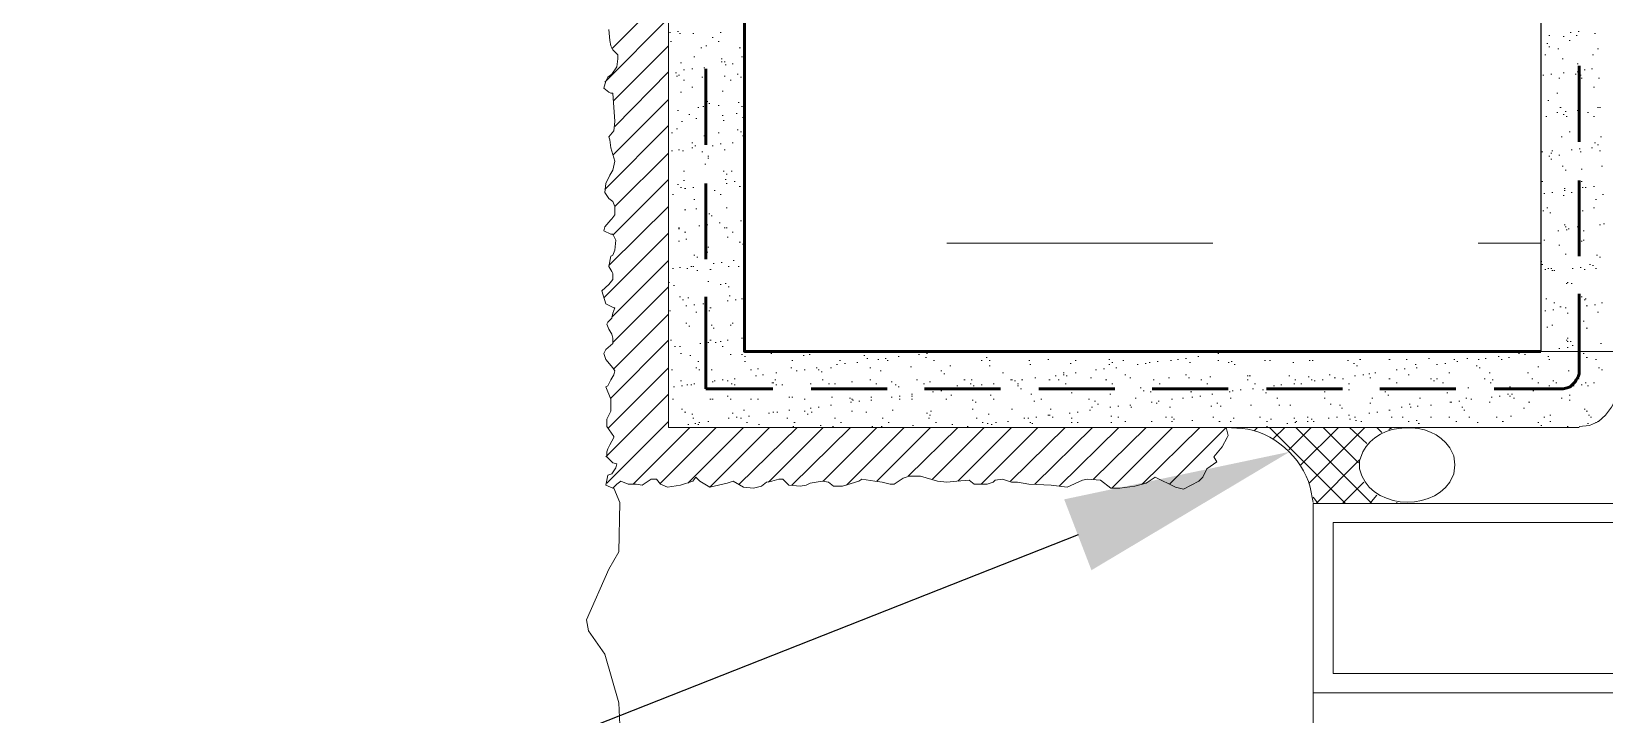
# Model space of a CAD drawing. Header units: millimetres. Extents: x 14 to 201, y 16 to 268.
# Drawn here: x 56.1 to 89.01, y 114.56 to 128.84 of the extents above; entities that cross this region are included whole.
import ezdxf

# ---------------------------------------------------------------- set-up
doc = ezdxf.new("R2010")
doc.units = ezdxf.units.MM
doc.header["$MEASUREMENT"] = 0
doc.layers.get('0').update_dxf_attribs({"linetype": 'CONTINUOUS'})

msp = doc.modelspace()

# ---------------------------------------------------------------- hatches: boundary and pattern name
at = {"true_color": 0x000007}
msp.add_hatch(color=0, dxfattribs=at).paths.add_polyline_path([(77.703, 119.062), (82.423, 120.057), (78.274, 117.581)])

# ---------------------------------------------------------------- linework, layer by layer
at = {"color": 0, "linetype": 'Continuous', "lineweight": 15, "true_color": 0x000007}
for p, q in [((69.427, 247.46), (69.427, 120.565)), ((88.477, 120.565), (69.427, 120.565)), ((89.09, 115.02), (83.016, 115.02))]:
    msp.add_line(p, q, dxfattribs=at)
at = {"color": 0, "linetype": 'Continuous', "lineweight": 25, "true_color": 0x000007}
msp.add_line((87.672, 190.288), (87.672, 122.153), dxfattribs=at)
at = {"color": 0, "linetype": 'Continuous', "lineweight": 15, "true_color": 0x656565}
for p, q in [((68.241, 128.482), (69.427, 129.667)), ((68.093, 127.783), (69.427, 129.117)), ((69.448, 128.82), (69.469, 128.82)), ((69.617, 128.841), (69.638, 128.841)), ((69.66, 128.799), (69.681, 128.799)), ((69.935, 128.799), (69.956, 128.799)), ((70.337, 128.714), (70.358, 128.714)), ((70.506, 128.82), (70.527, 128.82)), ((87.842, 128.757), (87.863, 128.757)), ((88.138, 128.736), (88.159, 128.736)), ((88.286, 128.82), (88.307, 128.82)), ((88.413, 128.757), (88.434, 128.757)), ((88.455, 128.841), (88.477, 128.841)), ((88.794, 128.799), (88.815, 128.799)), ((68.284, 127.402), (69.427, 128.545)), ((69.469, 128.63), (69.49, 128.63)), ((70.104, 128.503), (70.125, 128.503)), ((70.21, 128.545), (70.231, 128.545)), ((70.464, 128.63), (70.485, 128.63)), ((70.908, 128.503), (70.93, 128.503)), ((87.757, 128.355), (87.778, 128.355)), ((87.799, 128.587), (87.821, 128.587)), ((87.842, 128.524), (87.863, 128.524)), ((88.032, 128.482), (88.053, 128.482)), ((88.265, 128.651), (88.286, 128.651)), ((88.752, 128.355), (88.773, 128.355)), ((88.858, 128.482), (88.879, 128.482)), ((69.681, 128.185), (69.702, 128.185)), ((69.744, 128.037), (69.765, 128.037)), ((69.914, 128.058), (69.935, 128.058)), ((69.956, 128.312), (69.977, 128.312)), ((70.168, 128.079), (70.189, 128.079)), ((70.527, 128.27), (70.549, 128.27)), ((70.527, 128.206), (70.549, 128.206)), ((70.591, 128.206), (70.612, 128.206)), ((70.612, 128.143), (70.633, 128.143)), ((70.76, 128.164), (70.781, 128.164)), ((70.951, 128.312), (70.972, 128.312)), ((88.117, 128.27), (88.138, 128.27)), ((88.434, 128.164), (88.455, 128.164)), ((88.583, 128.037), (88.604, 128.037)), ((88.731, 128.058), (88.752, 128.058)), ((68.305, 126.852), (69.427, 127.995)), ((69.575, 127.974), (69.596, 127.974)), ((69.596, 127.91), (69.617, 127.91)), ((69.638, 127.931), (69.66, 127.931)), ((69.744, 127.825), (69.765, 127.825)), ((69.914, 127.677), (69.935, 127.677)), ((70.125, 127.889), (70.146, 127.889)), ((70.591, 127.91), (70.612, 127.91)), ((70.718, 127.825), (70.739, 127.825)), ((70.866, 127.952), (70.887, 127.952)), ((70.93, 127.889), (70.951, 127.889)), ((87.715, 127.931), (87.736, 127.931)), ((87.884, 127.952), (87.905, 127.952)), ((88.053, 127.868), (88.074, 127.868)), ((88.138, 127.974), (88.159, 127.974)), ((88.392, 127.952), (88.413, 127.952)), ((88.434, 127.995), (88.455, 127.995)), ((88.498, 127.931), (88.519, 127.931)), ((88.519, 127.868), (88.54, 127.868)), ((88.773, 127.677), (88.794, 127.677)), ((88.879, 127.868), (88.9, 127.868)), ((68.262, 126.259), (69.427, 127.423)), ((69.681, 127.571), (69.702, 127.571)), ((70.21, 127.508), (70.231, 127.508)), ((70.231, 127.381), (70.252, 127.381)), ((70.273, 127.339), (70.294, 127.339)), ((70.549, 127.593), (70.57, 127.593)), ((70.887, 127.36), (70.908, 127.36)), ((87.821, 127.402), (87.842, 127.402)), ((88.011, 127.55), (88.032, 127.55)), ((88.455, 127.55), (88.477, 127.55)), ((69.617, 127.19), (69.638, 127.19)), ((69.85, 127.106), (69.871, 127.106)), ((69.998, 127.021), (70.019, 127.021)), ((70.041, 127.254), (70.062, 127.254)), ((70.146, 127.275), (70.168, 127.275)), ((70.21, 127.275), (70.231, 127.275)), ((70.464, 127.296), (70.485, 127.296)), ((70.549, 127.085), (70.57, 127.085)), ((70.845, 127.127), (70.866, 127.127)), ((70.951, 127.275), (70.972, 127.275)), ((70.972, 127.042), (70.993, 127.042)), ((87.778, 127.063), (87.799, 127.063)), ((88.011, 127.148), (88.032, 127.148)), ((88.074, 127.254), (88.096, 127.254)), ((88.138, 127.106), (88.159, 127.106)), ((88.18, 127.169), (88.202, 127.169)), ((88.202, 127.063), (88.223, 127.063)), ((88.434, 127.19), (88.455, 127.19)), ((88.646, 127.148), (88.667, 127.148)), ((88.773, 127.063), (88.794, 127.063)), ((88.858, 127.254), (88.879, 127.254)), ((88.9, 127.254), (88.921, 127.254)), ((68.093, 125.539), (69.427, 126.873)), ((69.49, 126.725), (69.511, 126.725)), ((69.596, 126.809), (69.617, 126.809)), ((69.702, 126.958), (69.723, 126.958)), ((70.464, 126.725), (70.485, 126.725)), ((70.57, 126.979), (70.591, 126.979)), ((70.866, 126.788), (70.887, 126.788)), ((70.93, 126.746), (70.951, 126.746)), ((88.265, 126.746), (88.286, 126.746)), ((88.477, 126.936), (88.498, 126.936)), ((88.477, 126.809), (88.498, 126.809)), ((69.638, 126.365), (69.66, 126.365)), ((69.914, 126.513), (69.935, 126.513)), ((69.914, 126.407), (69.935, 126.407)), ((69.977, 126.45), (69.998, 126.45)), ((70.168, 126.661), (70.189, 126.661)), ((70.337, 126.45), (70.358, 126.45)), ((70.506, 126.492), (70.527, 126.492)), ((70.591, 126.365), (70.612, 126.365)), ((70.76, 126.513), (70.781, 126.513)), ((70.972, 126.661), (70.993, 126.661)), ((88.096, 126.64), (88.117, 126.64)), ((88.307, 126.365), (88.329, 126.365)), ((88.477, 126.386), (88.498, 126.386)), ((88.731, 126.407), (88.752, 126.407)), ((88.794, 126.513), (88.815, 126.513)), ((88.858, 126.471), (88.879, 126.471)), ((88.921, 126.64), (88.942, 126.64)), ((68.305, 125.18), (69.427, 126.301)), ((69.49, 126.344), (69.511, 126.344)), ((69.723, 126.344), (69.744, 126.344)), ((70.125, 126.323), (70.146, 126.323)), ((70.189, 126.069), (70.21, 126.069)), ((70.252, 126.238), (70.273, 126.238)), ((70.252, 126.196), (70.273, 126.196)), ((70.993, 126.047), (71.014, 126.047)), ((87.694, 126.323), (87.715, 126.323)), ((87.842, 126.238), (87.863, 126.238)), ((87.884, 126.301), (87.905, 126.301)), ((87.884, 126.174), (87.905, 126.174)), ((87.905, 126.344), (87.926, 126.344)), ((88.053, 126.259), (88.074, 126.259)), ((88.117, 126.026), (88.138, 126.026)), ((88.498, 126.323), (88.519, 126.323)), ((88.9, 126.344), (88.921, 126.344)), ((88.942, 126.026), (88.964, 126.026)), ((68.262, 124.587), (69.427, 125.751)), ((69.744, 125.92), (69.765, 125.92)), ((69.744, 125.73), (69.765, 125.73)), ((70.57, 125.92), (70.591, 125.92)), ((70.612, 125.751), (70.633, 125.751)), ((70.633, 125.857), (70.654, 125.857)), ((70.739, 125.92), (70.76, 125.92)), ((70.803, 125.709), (70.824, 125.709)), ((87.694, 125.709), (87.715, 125.709)), ((88.18, 125.942), (88.202, 125.942)), ((88.519, 125.963), (88.54, 125.963)), ((88.519, 125.709), (88.54, 125.709)), ((69.511, 125.434), (69.533, 125.434)), ((69.617, 125.645), (69.638, 125.645)), ((69.681, 125.582), (69.702, 125.582)), ((69.765, 125.561), (69.787, 125.561)), ((69.935, 125.582), (69.956, 125.582)), ((70.189, 125.624), (70.21, 125.624)), ((70.189, 125.455), (70.21, 125.455)), ((70.379, 125.518), (70.4, 125.518)), ((70.506, 125.434), (70.527, 125.434)), ((70.633, 125.666), (70.654, 125.666)), ((70.908, 125.603), (70.93, 125.603)), ((71.014, 125.434), (71.035, 125.434)), ((87.736, 125.455), (87.757, 125.455)), ((87.905, 125.476), (87.926, 125.476)), ((88.138, 125.412), (88.159, 125.412)), ((88.159, 125.561), (88.18, 125.561)), ((88.159, 125.518), (88.18, 125.518)), ((88.307, 125.476), (88.329, 125.476)), ((88.477, 125.645), (88.498, 125.645)), ((88.54, 125.582), (88.561, 125.582)), ((88.604, 125.582), (88.625, 125.582)), ((88.773, 125.603), (88.794, 125.603)), ((88.964, 125.434), (88.985, 125.434)), ((68.178, 123.952), (69.427, 125.18)), ((69.765, 125.116), (69.787, 125.116)), ((69.956, 125.328), (69.977, 125.328)), ((69.998, 125.137), (70.019, 125.137)), ((70.633, 125.158), (70.654, 125.158)), ((70.993, 125.137), (71.014, 125.137)), ((87.715, 125.095), (87.736, 125.095)), ((87.799, 125.158), (87.821, 125.158)), ((87.863, 125.053), (87.884, 125.053)), ((88.54, 125.095), (88.561, 125.095)), ((88.773, 125.158), (88.794, 125.158)), ((88.815, 125.328), (88.837, 125.328)), ((69.638, 124.735), (69.66, 124.735)), ((69.638, 124.714), (69.66, 124.714)), ((70.062, 124.777), (70.083, 124.777)), ((70.21, 124.841), (70.231, 124.841)), ((70.231, 124.799), (70.252, 124.799)), ((70.273, 125.031), (70.294, 125.031)), ((70.316, 124.989), (70.337, 124.989)), ((70.485, 124.841), (70.506, 124.841)), ((70.591, 124.735), (70.612, 124.735)), ((70.633, 124.735), (70.654, 124.735)), ((70.93, 124.883), (70.951, 124.883)), ((88.159, 124.799), (88.18, 124.799)), ((88.18, 124.756), (88.202, 124.756)), ((88.244, 124.714), (88.265, 124.714)), ((88.434, 124.756), (88.455, 124.756)), ((88.455, 124.735), (88.477, 124.735)), ((88.9, 124.799), (88.921, 124.799)), ((88.985, 124.82), (89.006, 124.82)), ((68.072, 123.275), (69.427, 124.629)), ((69.638, 124.46), (69.66, 124.46)), ((69.765, 124.65), (69.787, 124.65)), ((69.787, 124.502), (69.808, 124.502)), ((70.654, 124.545), (70.676, 124.545)), ((70.76, 124.65), (70.781, 124.65)), ((70.908, 124.439), (70.93, 124.439)), ((70.972, 124.396), (70.993, 124.396)), ((75.247, 124.418), (80.814, 124.418)), ((86.36, 124.418), (87.672, 124.418)), ((87.736, 124.481), (87.757, 124.481)), ((88.032, 124.672), (88.053, 124.672)), ((88.202, 124.693), (88.223, 124.693)), ((88.519, 124.46), (88.54, 124.46)), ((88.561, 124.672), (88.583, 124.672)), ((88.561, 124.481), (88.583, 124.481)), ((68.241, 122.872), (69.427, 124.058)), ((69.956, 124.164), (69.977, 124.164)), ((70.019, 124.121), (70.041, 124.121)), ((70.231, 124.227), (70.252, 124.227)), ((70.252, 124.333), (70.273, 124.333)), ((70.781, 124.058), (70.803, 124.058)), ((88.053, 124.375), (88.074, 124.375)), ((88.18, 124.185), (88.202, 124.185)), ((88.837, 124.164), (88.858, 124.164)), ((88.9, 124.121), (88.921, 124.121)), ((69.511, 123.888), (69.533, 123.888)), ((69.66, 123.91), (69.681, 123.91)), ((69.808, 123.888), (69.829, 123.888)), ((69.892, 123.931), (69.914, 123.931)), ((69.935, 123.931), (69.956, 123.931)), ((70.019, 123.846), (70.041, 123.846)), ((70.294, 123.867), (70.316, 123.867)), ((70.358, 123.994), (70.379, 123.994)), ((70.527, 124.015), (70.549, 124.015)), ((70.676, 123.931), (70.697, 123.931)), ((70.887, 123.931), (70.908, 123.931)), ((87.672, 124.037), (87.694, 124.037)), ((87.694, 123.973), (87.715, 123.973)), ((87.757, 123.867), (87.778, 123.867)), ((87.821, 123.888), (87.842, 123.888)), ((87.884, 123.888), (87.905, 123.888)), ((87.905, 123.846), (87.926, 123.846)), ((87.948, 123.846), (87.969, 123.846)), ((88.329, 123.888), (88.35, 123.888)), ((88.498, 123.91), (88.519, 123.91)), ((88.583, 123.867), (88.604, 123.867)), ((88.688, 123.973), (88.71, 123.973)), ((88.752, 123.952), (88.773, 123.952)), ((88.815, 123.888), (88.837, 123.888)), ((68.262, 122.343), (69.427, 123.507)), ((69.427, 123.592), (69.448, 123.592)), ((69.533, 123.529), (69.554, 123.529)), ((70.252, 123.613), (70.273, 123.613)), ((70.506, 123.55), (70.527, 123.55)), ((70.612, 123.571), (70.633, 123.571)), ((70.676, 123.507), (70.697, 123.507)), ((88.202, 123.571), (88.223, 123.571)), ((88.223, 123.592), (88.244, 123.592)), ((88.307, 123.571), (88.329, 123.571)), ((69.66, 123.296), (69.681, 123.296)), ((69.723, 123.232), (69.744, 123.232)), ((69.787, 123.105), (69.808, 123.105)), ((69.829, 123.275), (69.85, 123.275)), ((69.956, 123.126), (69.977, 123.126)), ((70.146, 123.148), (70.168, 123.148)), ((70.21, 123.148), (70.231, 123.148)), ((70.294, 123.063), (70.316, 123.063)), ((70.654, 123.211), (70.676, 123.211)), ((70.697, 123.317), (70.718, 123.317)), ((70.824, 123.232), (70.845, 123.232)), ((70.951, 123.253), (70.972, 123.253)), ((87.778, 123.253), (87.799, 123.253)), ((87.948, 123.169), (87.969, 123.169)), ((88.074, 123.084), (88.096, 123.084)), ((88.18, 123.063), (88.202, 123.063)), ((88.519, 123.296), (88.54, 123.296)), ((88.583, 123.232), (88.604, 123.232)), ((88.604, 123.253), (88.625, 123.253)), ((88.625, 123.105), (88.646, 123.105)), ((88.794, 123.126), (88.815, 123.126)), ((88.942, 123.169), (88.964, 123.169)), ((68.284, 121.793), (69.427, 122.936)), ((69.448, 122.999), (69.469, 122.999)), ((69.787, 122.745), (69.808, 122.745)), ((69.998, 122.978), (70.019, 122.978)), ((70.273, 122.999), (70.294, 122.999)), ((70.76, 122.745), (70.781, 122.745)), ((87.757, 122.999), (87.778, 122.999)), ((87.926, 123.021), (87.948, 123.021)), ((88.223, 122.957), (88.244, 122.957)), ((88.561, 122.788), (88.583, 122.788)), ((88.858, 122.978), (88.879, 122.978)), ((69.85, 122.682), (69.871, 122.682)), ((70.316, 122.703), (70.337, 122.703)), ((70.358, 122.64), (70.379, 122.64)), ((70.718, 122.703), (70.739, 122.703)), ((70.951, 122.428), (70.972, 122.428)), ((87.799, 122.661), (87.821, 122.661)), ((87.905, 122.703), (87.926, 122.703)), ((88.223, 122.428), (88.244, 122.428)), ((88.625, 122.64), (88.646, 122.64)), ((68.22, 121.179), (69.427, 122.386)), ((69.469, 122.386), (69.49, 122.386)), ((69.554, 122.259), (69.575, 122.259)), ((69.66, 122.259), (69.681, 122.259)), ((69.681, 122.11), (69.702, 122.11)), ((70.083, 122.322), (70.104, 122.322)), ((70.252, 122.343), (70.273, 122.343)), ((70.294, 122.386), (70.316, 122.386)), ((70.4, 122.343), (70.422, 122.343)), ((70.506, 122.364), (70.527, 122.364)), ((70.549, 122.259), (70.57, 122.259)), ((70.654, 122.386), (70.676, 122.386)), ((70.718, 122.089), (70.739, 122.089)), ((70.951, 122.089), (70.972, 122.089)), ((71.565, 122.11), (71.586, 122.11)), ((72.369, 122.089), (72.39, 122.089)), ((73.237, 122.132), (73.258, 122.132)), ((74.062, 122.132), (74.083, 122.132)), ((74.655, 122.089), (74.676, 122.089)), ((74.824, 122.11), (74.845, 122.11)), ((74.867, 122.132), (74.888, 122.132)), ((75.078, 122.153), (75.099, 122.153)), ((80.92, 122.11), (80.941, 122.11)), ((81.089, 122.132), (81.111, 122.132)), ((81.344, 122.153), (81.365, 122.153)), ((84.773, 122.132), (84.794, 122.132)), ((86, 122.153), (86.021, 122.153)), ((87.207, 122.11), (87.228, 122.11)), ((87.27, 122.132), (87.291, 122.132)), ((87.334, 122.089), (87.355, 122.089)), ((87.376, 122.132), (87.397, 122.132)), ((88.053, 122.216), (88.074, 122.216)), ((88.202, 122.386), (88.223, 122.386)), ((88.223, 122.364), (88.244, 122.364)), ((88.223, 122.237), (88.244, 122.237)), ((88.286, 122.364), (88.307, 122.364)), ((88.329, 122.28), (88.35, 122.28)), ((88.477, 122.28), (88.498, 122.28)), ((88.561, 122.11), (88.583, 122.11)), ((88.921, 122.322), (88.942, 122.322)), ((68.157, 120.544), (69.427, 121.814)), ((69.49, 121.772), (69.511, 121.772)), ((69.871, 122.068), (69.892, 122.068)), ((69.998, 121.814), (70.019, 121.814)), ((70.041, 121.941), (70.062, 121.941)), ((70.062, 121.772), (70.083, 121.772)), ((70.316, 121.772), (70.337, 121.772)), ((71.014, 122.047), (71.035, 122.047)), ((71.014, 121.941), (71.035, 121.941)), ((71.141, 121.772), (71.162, 121.772)), ((71.289, 121.793), (71.311, 121.793)), ((71.988, 121.814), (72.009, 121.814)), ((72.009, 121.962), (72.03, 121.962)), ((72.094, 121.751), (72.115, 121.751)), ((72.242, 122.068), (72.263, 122.068)), ((72.263, 121.772), (72.284, 121.772)), ((72.517, 121.814), (72.538, 121.814)), ((72.559, 121.772), (72.581, 121.772)), ((72.813, 121.814), (72.835, 121.814)), ((72.94, 121.878), (72.962, 121.878)), ((73.004, 121.962), (73.025, 121.962)), ((73.11, 121.899), (73.131, 121.899)), ((73.364, 121.92), (73.385, 121.92)), ((73.512, 122.068), (73.533, 122.068)), ((73.575, 122.005), (73.597, 122.005)), ((73.639, 121.814), (73.66, 121.814)), ((73.808, 121.983), (73.829, 121.983)), ((73.851, 121.751), (73.872, 121.751)), ((73.956, 122.005), (73.978, 122.005)), ((73.999, 121.962), (74.02, 121.962)), ((74.232, 122.047), (74.253, 122.047)), ((74.486, 121.835), (74.507, 121.835)), ((74.803, 122.026), (74.824, 122.026)), ((74.972, 121.962), (74.994, 121.962)), ((75.121, 121.751), (75.142, 121.751)), ((75.311, 121.856), (75.332, 121.856)), ((75.967, 121.962), (75.988, 121.962)), ((76.073, 122.026), (76.094, 122.026)), ((76.137, 121.962), (76.158, 121.962)), ((76.137, 121.856), (76.158, 121.856)), ((76.962, 121.962), (76.983, 121.962)), ((76.983, 121.878), (77.004, 121.878)), ((77.364, 121.983), (77.385, 121.983)), ((77.83, 121.899), (77.851, 121.899)), ((77.936, 121.962), (77.957, 121.962)), ((78.359, 121.772), (78.38, 121.772)), ((78.528, 121.793), (78.55, 121.793)), ((78.634, 121.983), (78.655, 121.983)), ((78.634, 121.878), (78.655, 121.878)), ((78.698, 121.92), (78.719, 121.92)), ((78.782, 121.814), (78.804, 121.814)), ((78.931, 121.962), (78.952, 121.962)), ((79.227, 121.878), (79.248, 121.878)), ((79.396, 121.899), (79.417, 121.899)), ((79.481, 121.92), (79.502, 121.92)), ((79.65, 121.941), (79.671, 121.941)), ((79.925, 121.962), (79.947, 121.962)), ((79.925, 121.962), (79.947, 121.962)), ((80.074, 121.983), (80.095, 121.983)), ((80.243, 122.005), (80.264, 122.005)), ((80.328, 121.92), (80.349, 121.92)), ((80.497, 122.047), (80.518, 122.047)), ((80.92, 121.962), (80.941, 121.962)), ((81.132, 121.92), (81.153, 121.92)), ((81.195, 121.941), (81.217, 121.941)), ((81.259, 121.878), (81.28, 121.878)), ((81.894, 121.962), (81.915, 121.962)), ((82, 121.962), (82.021, 121.962)), ((82.487, 121.92), (82.508, 121.92)), ((82.825, 121.962), (82.846, 121.962)), ((82.889, 121.962), (82.91, 121.962)), ((83.63, 121.962), (83.651, 121.962)), ((83.757, 121.899), (83.778, 121.899)), ((83.82, 121.856), (83.841, 121.856)), ((83.883, 121.983), (83.905, 121.983)), ((84.497, 121.983), (84.519, 121.983)), ((84.645, 121.772), (84.667, 121.772)), ((84.815, 121.793), (84.836, 121.793)), ((84.857, 121.983), (84.878, 121.983)), ((85.048, 121.878), (85.069, 121.878)), ((85.069, 121.814), (85.09, 121.814)), ((85.323, 122.005), (85.344, 122.005)), ((85.492, 121.878), (85.513, 121.878)), ((85.662, 121.899), (85.683, 121.899)), ((85.852, 121.983), (85.873, 121.983)), ((85.916, 121.941), (85.937, 121.941)), ((86.127, 122.005), (86.148, 122.005)), ((86.318, 121.856), (86.339, 121.856)), ((86.36, 121.983), (86.381, 121.983)), ((86.381, 121.814), (86.402, 121.814)), ((86.508, 122.005), (86.529, 122.005)), ((86.783, 122.047), (86.805, 122.047)), ((86.847, 121.983), (86.868, 121.983)), ((86.995, 122.026), (87.016, 122.026)), ((87.609, 121.835), (87.63, 121.835)), ((87.821, 122.047), (87.842, 122.047)), ((87.842, 121.983), (87.863, 121.983)), ((88.244, 121.751), (88.265, 121.751)), ((88.625, 122.026), (88.646, 122.026)), ((88.815, 121.983), (88.837, 121.983)), ((88.879, 121.814), (88.9, 121.814)), ((88.942, 121.772), (88.964, 121.772)), ((69.681, 121.539), (69.702, 121.539)), ((69.702, 121.433), (69.723, 121.433)), ((69.808, 121.454), (69.829, 121.454)), ((69.892, 121.454), (69.914, 121.454)), ((69.956, 121.475), (69.977, 121.475)), ((70.337, 121.518), (70.358, 121.518)), ((70.379, 121.539), (70.4, 121.539)), ((70.549, 121.56), (70.57, 121.56)), ((70.654, 121.539), (70.676, 121.539)), ((70.739, 121.475), (70.76, 121.475)), ((70.803, 121.581), (70.824, 121.581)), ((70.803, 121.454), (70.824, 121.454)), ((71.247, 121.645), (71.268, 121.645)), ((71.395, 121.666), (71.416, 121.666)), ((71.586, 121.497), (71.607, 121.497)), ((71.607, 121.497), (71.628, 121.497)), ((71.649, 121.56), (71.67, 121.56)), ((71.67, 121.708), (71.692, 121.708)), ((71.67, 121.454), (71.692, 121.454)), ((71.797, 121.454), (71.819, 121.454)), ((72.39, 121.475), (72.411, 121.475)), ((72.623, 121.729), (72.644, 121.729)), ((72.644, 121.56), (72.665, 121.56)), ((72.771, 121.475), (72.792, 121.475)), ((72.898, 121.475), (72.919, 121.475)), ((73.258, 121.518), (73.279, 121.518)), ((73.639, 121.56), (73.66, 121.56)), ((73.766, 121.475), (73.787, 121.475)), ((74.083, 121.518), (74.105, 121.518)), ((74.168, 121.454), (74.189, 121.454)), ((74.613, 121.56), (74.634, 121.56)), ((74.761, 121.475), (74.782, 121.475)), ((74.888, 121.518), (74.909, 121.518)), ((75.184, 121.687), (75.205, 121.687)), ((75.459, 121.433), (75.48, 121.433)), ((75.607, 121.56), (75.629, 121.56)), ((75.734, 121.475), (75.756, 121.475)), ((75.756, 121.56), (75.777, 121.56)), ((75.798, 121.433), (75.819, 121.433)), ((75.967, 121.454), (75.988, 121.454)), ((76.221, 121.475), (76.242, 121.475)), ((76.412, 121.708), (76.433, 121.708)), ((76.581, 121.56), (76.602, 121.56)), ((76.602, 121.56), (76.623, 121.56)), ((76.666, 121.539), (76.687, 121.539)), ((76.729, 121.475), (76.75, 121.475)), ((76.729, 121.433), (76.75, 121.433)), ((76.814, 121.56), (76.835, 121.56)), ((77.089, 121.602), (77.11, 121.602)), ((77.385, 121.56), (77.407, 121.56)), ((77.512, 121.645), (77.534, 121.645)), ((77.576, 121.56), (77.597, 121.56)), ((77.682, 121.708), (77.703, 121.708)), ((77.682, 121.666), (77.703, 121.666)), ((77.724, 121.475), (77.745, 121.475)), ((77.745, 121.645), (77.766, 121.645)), ((77.936, 121.708), (77.957, 121.708)), ((78.253, 121.602), (78.274, 121.602)), ((78.571, 121.56), (78.592, 121.56)), ((78.698, 121.475), (78.719, 121.475)), ((78.973, 121.666), (78.994, 121.666)), ((79.079, 121.602), (79.1, 121.602)), ((79.566, 121.56), (79.587, 121.56)), ((79.693, 121.475), (79.714, 121.475)), ((79.883, 121.602), (79.904, 121.602)), ((80.243, 121.666), (80.264, 121.666)), ((80.306, 121.602), (80.328, 121.602)), ((80.56, 121.56), (80.582, 121.56)), ((80.687, 121.475), (80.709, 121.475)), ((80.751, 121.624), (80.772, 121.624)), ((81.534, 121.645), (81.555, 121.645)), ((81.534, 121.56), (81.555, 121.56)), ((81.576, 121.645), (81.598, 121.645)), ((81.682, 121.475), (81.703, 121.475)), ((82.084, 121.433), (82.106, 121.433)), ((82.233, 121.454), (82.254, 121.454)), ((82.402, 121.645), (82.423, 121.645)), ((82.508, 121.475), (82.529, 121.475)), ((82.529, 121.56), (82.55, 121.56)), ((82.656, 121.475), (82.677, 121.475)), ((82.804, 121.624), (82.825, 121.624)), ((82.867, 121.56), (82.889, 121.56)), ((82.931, 121.539), (82.952, 121.539)), ((83.1, 121.56), (83.121, 121.56)), ((83.249, 121.666), (83.27, 121.666)), ((83.354, 121.602), (83.376, 121.602)), ((83.524, 121.581), (83.545, 121.581)), ((83.651, 121.475), (83.672, 121.475)), ((83.778, 121.645), (83.799, 121.645)), ((83.947, 121.666), (83.968, 121.666)), ((84.074, 121.687), (84.095, 121.687)), ((84.095, 121.602), (84.116, 121.602)), ((84.201, 121.708), (84.222, 121.708)), ((84.497, 121.581), (84.519, 121.581)), ((84.645, 121.497), (84.667, 121.497)), ((84.9, 121.666), (84.921, 121.666)), ((85.365, 121.581), (85.386, 121.581)), ((85.429, 121.539), (85.45, 121.539)), ((85.492, 121.581), (85.513, 121.581)), ((85.619, 121.497), (85.64, 121.497)), ((85.746, 121.708), (85.767, 121.708)), ((86.487, 121.581), (86.508, 121.581)), ((86.593, 121.708), (86.614, 121.708)), ((86.614, 121.497), (86.635, 121.497)), ((86.656, 121.56), (86.678, 121.56)), ((87.397, 121.708), (87.418, 121.708)), ((87.482, 121.581), (87.503, 121.581)), ((87.609, 121.497), (87.63, 121.497)), ((87.842, 121.433), (87.863, 121.433)), ((87.926, 121.539), (87.948, 121.539)), ((87.99, 121.497), (88.011, 121.497)), ((88.35, 121.433), (88.371, 121.433)), ((88.455, 121.581), (88.477, 121.581)), ((88.519, 121.454), (88.54, 121.454)), ((88.604, 121.497), (88.625, 121.497)), ((88.646, 121.433), (88.667, 121.433)), ((88.773, 121.497), (88.794, 121.497)), ((68.114, 119.951), (69.427, 121.264)), ((69.511, 121.158), (69.533, 121.158)), ((69.533, 121.412), (69.554, 121.412)), ((70.294, 121.158), (70.316, 121.158)), ((70.337, 121.158), (70.358, 121.158)), ((70.654, 121.221), (70.676, 121.221)), ((70.718, 121.158), (70.739, 121.158)), ((71.141, 121.158), (71.162, 121.158)), ((71.289, 121.158), (71.311, 121.158)), ((71.945, 121.2), (71.967, 121.2)), ((72.009, 121.2), (72.03, 121.2)), ((72.263, 121.158), (72.284, 121.158)), ((72.835, 121.2), (72.856, 121.2)), ((73.216, 121.179), (73.237, 121.179)), ((73.237, 121.094), (73.258, 121.094)), ((73.258, 121.158), (73.279, 121.158)), ((73.279, 121.137), (73.3, 121.137)), ((73.406, 121.116), (73.427, 121.116)), ((73.66, 121.2), (73.681, 121.2)), ((73.66, 121.137), (73.681, 121.137)), ((74.083, 121.2), (74.105, 121.2)), ((74.232, 121.412), (74.253, 121.412)), ((74.253, 121.221), (74.274, 121.221)), ((74.253, 121.158), (74.274, 121.158)), ((74.507, 121.264), (74.528, 121.264)), ((74.507, 121.221), (74.528, 121.221)), ((74.507, 121.158), (74.528, 121.158)), ((74.951, 121.306), (74.972, 121.306)), ((75.121, 121.327), (75.142, 121.327)), ((75.226, 121.158), (75.247, 121.158)), ((75.332, 121.243), (75.353, 121.243)), ((75.375, 121.37), (75.396, 121.37)), ((75.777, 121.137), (75.798, 121.137)), ((75.84, 121.094), (75.861, 121.094)), ((76.158, 121.243), (76.179, 121.243)), ((76.221, 121.158), (76.242, 121.158)), ((76.793, 121.37), (76.814, 121.37)), ((77.004, 121.264), (77.026, 121.264)), ((77.068, 121.116), (77.089, 121.116)), ((77.216, 121.158), (77.237, 121.158)), ((77.851, 121.285), (77.872, 121.285)), ((78.02, 121.391), (78.042, 121.391)), ((78.211, 121.158), (78.232, 121.158)), ((78.338, 121.116), (78.359, 121.116)), ((78.655, 121.264), (78.676, 121.264)), ((79.185, 121.179), (79.206, 121.179)), ((79.29, 121.391), (79.312, 121.391)), ((79.354, 121.327), (79.375, 121.327)), ((79.502, 121.306), (79.523, 121.306)), ((79.523, 121.094), (79.544, 121.094)), ((79.671, 121.116), (79.693, 121.116)), ((79.947, 121.158), (79.968, 121.158)), ((80.179, 121.179), (80.201, 121.179)), ((80.349, 121.306), (80.37, 121.306)), ((80.37, 121.2), (80.391, 121.2)), ((80.539, 121.221), (80.56, 121.221)), ((80.582, 121.348), (80.603, 121.348)), ((80.793, 121.264), (80.814, 121.264)), ((81.153, 121.306), (81.174, 121.306)), ((81.174, 121.179), (81.195, 121.179)), ((81.217, 121.327), (81.238, 121.327)), ((81.386, 121.348), (81.407, 121.348)), ((81.64, 121.37), (81.661, 121.37)), ((81.852, 121.348), (81.873, 121.348)), ((81.915, 121.285), (81.936, 121.285)), ((82.021, 121.348), (82.042, 121.348)), ((82.148, 121.179), (82.169, 121.179)), ((82.846, 121.348), (82.867, 121.348)), ((83.143, 121.306), (83.164, 121.306)), ((83.143, 121.179), (83.164, 121.179)), ((83.651, 121.348), (83.672, 121.348)), ((84.138, 121.179), (84.159, 121.179)), ((84.413, 121.306), (84.434, 121.306)), ((84.476, 121.243), (84.497, 121.243)), ((84.519, 121.37), (84.54, 121.37)), ((85.132, 121.179), (85.154, 121.179)), ((85.344, 121.391), (85.365, 121.391)), ((85.704, 121.285), (85.725, 121.285)), ((85.767, 121.094), (85.789, 121.094)), ((85.789, 121.094), (85.81, 121.094)), ((85.958, 121.116), (85.979, 121.116)), ((86.106, 121.179), (86.127, 121.179)), ((86.148, 121.391), (86.17, 121.391)), ((86.212, 121.158), (86.233, 121.158)), ((86.593, 121.094), (86.614, 121.094)), ((86.635, 121.2), (86.656, 121.2)), ((86.805, 121.221), (86.826, 121.221)), ((86.974, 121.264), (86.995, 121.264)), ((87.016, 121.412), (87.037, 121.412)), ((87.016, 121.221), (87.037, 121.221)), ((87.059, 121.264), (87.08, 121.264)), ((87.101, 121.179), (87.122, 121.179)), ((87.418, 121.094), (87.44, 121.094)), ((87.503, 121.327), (87.524, 121.327)), ((87.672, 121.348), (87.694, 121.348)), ((87.926, 121.37), (87.948, 121.37)), ((88.096, 121.179), (88.117, 121.179)), ((88.265, 121.243), (88.286, 121.243)), ((88.265, 121.137), (88.286, 121.137)), ((69.702, 120.946), (69.723, 120.946)), ((69.765, 120.883), (69.787, 120.883)), ((69.914, 120.84), (69.935, 120.84)), ((70.76, 120.862), (70.781, 120.862)), ((70.845, 120.777), (70.866, 120.777)), ((70.993, 120.925), (71.014, 120.925)), ((71.099, 120.798), (71.12, 120.798)), ((71.522, 120.862), (71.543, 120.862)), ((71.607, 120.883), (71.628, 120.883)), ((71.692, 120.883), (71.713, 120.883)), ((71.945, 120.925), (71.967, 120.925)), ((72.263, 120.904), (72.284, 120.904)), ((72.327, 120.84), (72.348, 120.84)), ((72.39, 120.967), (72.411, 120.967)), ((72.411, 120.883), (72.432, 120.883)), ((72.559, 120.989), (72.581, 120.989)), ((72.813, 121.031), (72.835, 121.031)), ((73.258, 120.904), (73.279, 120.904)), ((73.554, 120.883), (73.575, 120.883)), ((74.105, 120.925), (74.126, 120.925)), ((74.824, 120.862), (74.845, 120.862)), ((74.888, 120.819), (74.909, 120.819)), ((74.909, 120.904), (74.93, 120.904)), ((75.777, 120.946), (75.798, 120.946)), ((76.115, 120.84), (76.137, 120.84)), ((76.602, 120.946), (76.623, 120.946)), ((77.11, 120.777), (77.131, 120.777)), ((77.364, 120.819), (77.385, 120.819)), ((77.385, 120.819), (77.407, 120.819)), ((77.407, 120.946), (77.428, 120.946)), ((77.449, 120.777), (77.47, 120.777)), ((77.809, 120.862), (77.83, 120.862)), ((77.978, 120.883), (77.999, 120.883)), ((78.232, 120.925), (78.253, 120.925)), ((78.274, 120.989), (78.296, 120.989)), ((78.401, 121.052), (78.423, 121.052)), ((78.655, 120.989), (78.676, 120.989)), ((78.676, 120.798), (78.698, 120.798)), ((78.825, 121.01), (78.846, 121.01)), ((78.825, 120.777), (78.846, 120.777)), ((79.079, 121.031), (79.1, 121.031)), ((79.1, 120.989), (79.121, 120.989)), ((79.629, 121.073), (79.65, 121.073)), ((79.82, 120.777), (79.841, 120.777)), ((79.904, 120.989), (79.925, 120.989)), ((79.947, 120.777), (79.968, 120.777)), ((80.772, 121.01), (80.793, 121.01)), ((80.814, 120.777), (80.836, 120.777)), ((80.899, 121.073), (80.92, 121.073)), ((80.963, 121.01), (80.984, 121.01)), ((81.598, 121.031), (81.619, 121.031)), ((81.788, 120.777), (81.809, 120.777)), ((82.19, 121.031), (82.211, 121.031)), ((82.423, 121.031), (82.444, 121.031)), ((82.783, 120.777), (82.804, 120.777)), ((83.27, 121.052), (83.291, 121.052)), ((83.397, 120.777), (83.418, 120.777)), ((83.46, 121.031), (83.481, 121.031)), ((83.503, 120.967), (83.524, 120.967)), ((83.651, 120.819), (83.672, 120.819)), ((83.778, 120.777), (83.799, 120.777)), ((84.074, 120.862), (84.095, 120.862)), ((84.095, 121.073), (84.116, 121.073)), ((84.243, 120.883), (84.265, 120.883)), ((84.497, 120.925), (84.519, 120.925)), ((84.54, 120.777), (84.561, 120.777)), ((84.751, 120.989), (84.773, 120.989)), ((84.773, 120.777), (84.794, 120.777)), ((84.921, 121.052), (84.942, 121.052)), ((84.942, 120.989), (84.963, 120.989)), ((85.09, 121.01), (85.111, 121.01)), ((85.365, 121.031), (85.386, 121.031)), ((85.365, 120.777), (85.386, 120.777)), ((85.746, 120.777), (85.767, 120.777)), ((86.021, 120.989), (86.043, 120.989)), ((86.064, 120.925), (86.085, 120.925)), ((86.17, 120.777), (86.191, 120.777)), ((86.741, 120.777), (86.762, 120.777)), ((87.037, 120.798), (87.059, 120.798)), ((87.313, 120.967), (87.334, 120.967)), ((87.736, 120.777), (87.757, 120.777)), ((87.863, 120.819), (87.884, 120.819)), ((88.583, 120.946), (88.604, 120.946)), ((88.625, 120.904), (88.646, 120.904)), ((88.667, 120.819), (88.688, 120.819)), ((88.71, 120.777), (88.731, 120.777)), ((68.135, 119.401), (69.427, 120.692)), ((68.686, 119.38), (69.871, 120.565)), ((69.257, 119.401), (70.422, 120.565)), ((69.829, 120.629), (69.85, 120.629)), ((69.829, 119.401), (70.993, 120.565)), ((69.935, 120.756), (69.956, 120.756)), ((69.977, 120.65), (69.998, 120.65)), ((70.041, 120.629), (70.062, 120.629)), ((70.062, 120.671), (70.083, 120.671)), ((70.252, 120.692), (70.273, 120.692)), ((70.294, 119.316), (71.543, 120.565)), ((70.676, 120.756), (70.697, 120.756)), ((70.908, 119.38), (72.115, 120.565)), ((70.93, 120.756), (70.951, 120.756)), ((71.057, 120.671), (71.078, 120.671)), ((71.311, 120.629), (71.332, 120.629)), ((71.522, 119.422), (72.665, 120.565)), ((71.903, 120.756), (71.924, 120.756)), ((72.009, 119.359), (73.237, 120.565)), ((72.03, 120.586), (72.051, 120.586)), ((72.051, 120.671), (72.073, 120.671)), ((72.602, 120.608), (72.623, 120.608)), ((72.665, 119.443), (73.787, 120.565)), ((72.856, 120.586), (72.877, 120.586)), ((72.898, 120.756), (72.919, 120.756)), ((73.025, 120.671), (73.046, 120.671)), ((73.152, 119.359), (74.359, 120.565)), ((73.681, 120.586), (73.702, 120.586)), ((73.787, 119.443), (74.909, 120.565)), ((73.872, 120.586), (73.893, 120.586)), ((73.893, 120.756), (73.914, 120.756)), ((74.02, 120.671), (74.041, 120.671)), ((74.443, 119.549), (75.48, 120.565)), ((74.528, 120.608), (74.549, 120.608)), ((74.867, 120.756), (74.888, 120.756)), ((74.951, 119.486), (76.031, 120.565)), ((75.015, 120.671), (75.036, 120.671)), ((75.353, 120.629), (75.375, 120.629)), ((75.48, 119.443), (76.602, 120.565)), ((75.671, 120.586), (75.692, 120.586)), ((75.861, 120.756), (75.883, 120.756)), ((75.967, 119.38), (77.153, 120.565)), ((75.988, 120.671), (76.01, 120.671)), ((76.094, 120.65), (76.115, 120.65)), ((76.179, 120.629), (76.2, 120.629)), ((76.264, 120.671), (76.285, 120.671)), ((76.518, 120.692), (76.539, 120.692)), ((76.581, 119.443), (77.724, 120.565)), ((76.856, 120.756), (76.877, 120.756)), ((76.941, 120.756), (76.962, 120.756)), ((76.983, 120.671), (77.004, 120.671)), ((77.026, 120.65), (77.047, 120.65)), ((77.089, 119.38), (78.296, 120.565)), ((77.597, 119.338), (78.846, 120.565)), ((77.851, 120.756), (77.872, 120.756)), ((77.851, 120.671), (77.872, 120.671)), ((77.978, 120.671), (77.999, 120.671)), ((78.317, 119.486), (79.417, 120.565)), ((78.676, 120.671), (78.698, 120.671)), ((78.698, 119.295), (79.968, 120.565)), ((78.973, 120.692), (78.994, 120.692)), ((79.333, 119.38), (80.539, 120.565)), ((79.523, 120.692), (79.544, 120.692)), ((79.904, 119.38), (81.089, 120.565)), ((79.947, 120.692), (79.968, 120.692)), ((79.989, 120.735), (80.01, 120.735)), ((80.37, 120.713), (80.391, 120.713)), ((80.941, 120.692), (80.963, 120.692)), ((81.428, 120.544), (81.089, 120.565)), ((81.174, 120.692), (81.195, 120.692)), ((81.238, 120.756), (81.259, 120.756)), ((81.449, 120.565), (81.428, 120.565)), ((81.682, 120.502), (81.746, 120.565)), ((81.936, 120.692), (81.957, 120.692)), ((81.936, 120.586), (81.957, 120.586)), ((83.587, 118.978), (82, 120.565)), ((82.021, 120.735), (82.042, 120.735)), ((82.084, 120.332), (82.317, 120.565)), ((82.36, 120.65), (82.381, 120.65)), ((82.402, 120.1), (82.867, 120.565)), ((82.508, 120.756), (82.529, 120.756)), ((82.529, 120.671), (82.55, 120.671)), ((82.55, 120.692), (82.571, 120.692)), ((84.137, 118.978), (82.55, 120.565)), ((82.656, 119.782), (83.439, 120.565)), ((82.783, 120.692), (82.804, 120.692)), ((82.825, 119.401), (83.989, 120.565)), ((82.867, 120.735), (82.889, 120.735)), ((82.91, 120.692), (82.931, 120.692)), ((83.862, 119.824), (83.121, 120.565)), ((83.227, 120.756), (83.249, 120.756)), ((83.672, 120.735), (83.693, 120.735)), ((84.032, 120.227), (83.672, 120.565)), ((83.799, 120.713), (83.82, 120.713)), ((83.905, 120.692), (83.926, 120.692)), ((84.349, 120.459), (84.243, 120.565)), ((84.497, 120.523), (84.561, 120.565)), ((84.815, 120.565), (84.794, 120.565)), ((84.9, 120.692), (84.921, 120.692)), ((85.069, 120.713), (85.09, 120.713)), ((85.111, 120.65), (85.132, 120.65)), ((85.894, 120.692), (85.916, 120.692)), ((86.339, 120.671), (86.36, 120.671)), ((86.868, 120.692), (86.889, 120.692)), ((87.609, 120.671), (87.63, 120.671)), ((87.672, 120.608), (87.694, 120.608)), ((87.863, 120.692), (87.884, 120.692)), ((88.223, 120.586), (88.244, 120.586)), ((88.646, 120.65), (88.667, 120.65)), ((88.815, 120.671), (88.837, 120.671)), ((88.858, 120.692), (88.879, 120.692)), ((82.973, 118.978), (83.883, 119.888)), ((80.539, 119.465), (80.582, 119.507)), ((82.91, 118.999), (82.846, 119.316)), ((83.524, 118.978), (83.968, 119.422)), ((84.095, 118.978), (84.243, 119.147)), ((83.016, 118.978), (82.91, 119.105)), ((84.645, 118.978), (84.667, 118.999)), ((84.709, 118.978), (84.73, 118.978)), ((82.91, 115.02), (82.91, 82))]:
    msp.add_line(p, q, dxfattribs=at)
at = {"color": 0, "linetype": 'Continuous', "lineweight": 53, "true_color": 0x000007}
for p, q in [((70.21, 126.471), (70.21, 128.058)), ((88.477, 128.122), (88.477, 126.534)), ((88.477, 125.73), (88.477, 124.142)), ((70.21, 124.079), (70.21, 125.666)), ((70.21, 121.37), (70.21, 123.296)), ((88.477, 123.359), (88.477, 121.772)), ((71.607, 121.37), (70.21, 121.37)), ((73.999, 121.37), (72.411, 121.37)), ((76.369, 121.37), (74.782, 121.37)), ((78.761, 121.37), (77.174, 121.37)), ((81.132, 121.37), (79.544, 121.37)), ((83.524, 121.37), (81.936, 121.37)), ((85.894, 121.37), (84.307, 121.37)), ((88.074, 121.37), (86.699, 121.37))]:
    msp.add_line(p, q, dxfattribs=at)
for points in [[(87.672, 122.153), (71.014, 122.153), (71.014, 190.288), (73.787, 190.288), (73.787, 193.463), (83.312, 193.463), (83.312, 190.288), (87.672, 190.288)], [(88.074, 121.37), (88.138, 121.37), (88.223, 121.391), (88.286, 121.412), (88.392, 121.518), (88.413, 121.56), (88.455, 121.624), (88.477, 121.687), (88.477, 121.772)]]:
    msp.add_lwpolyline(points, dxfattribs=at)
at = {"color": 0, "linetype": 'Continuous', "lineweight": 15, "true_color": 0x000007}
for points in [[(68.178, 128.884), (68.199, 128.651), (68.22, 128.545), (68.262, 128.46), (68.368, 128.355), (68.368, 128.27), (68.347, 128.101), (68.241, 127.952), (68.157, 127.889), (68.114, 127.804), (68.072, 127.656), (68.178, 127.571), (68.22, 127.55), (68.262, 127.55), (68.305, 126.958), (68.284, 126.767), (68.178, 126.64), (68.199, 126.577), (68.22, 126.407), (68.305, 126.132), (68.262, 125.942), (68.199, 125.836), (68.114, 125.666), (68.093, 125.476), (68.178, 125.349), (68.262, 125.285), (68.305, 125.18), (68.305, 125.01), (68.241, 124.926), (68.22, 124.904), (68.093, 124.756), (68.072, 124.672), (68.22, 124.608), (68.262, 124.608), (68.326, 124.481), (68.305, 124.269), (68.262, 124.164), (68.22, 124.142), (68.178, 123.931), (68.241, 123.825), (68.262, 123.783), (68.262, 123.656), (68.178, 123.55), (68.03, 123.423), (68.114, 123.148), (68.284, 123.063), (68.305, 123.063), (68.262, 122.957), (68.241, 122.851), (68.157, 122.767), (68.135, 122.724), (68.178, 122.618), (68.241, 122.513), (68.262, 122.428), (68.262, 122.322), (68.114, 122.195), (68.072, 122.11), (68.114, 121.983), (68.262, 121.814), (68.305, 121.751), (68.284, 121.666), (68.22, 121.56), (68.157, 121.433), (68.114, 121.412), (68.22, 121.158), (68.22, 120.904), (68.135, 120.735), (68.135, 120.586), (68.284, 120.375), (68.284, 120.354), (68.199, 120.205), (68.157, 120.121), (68.135, 120.057), (68.135, 119.951), (68.262, 119.824), (68.347, 119.803), (68.326, 119.719), (68.241, 119.592), (68.157, 119.57), (68.114, 119.359), (68.262, 119.295), (68.347, 119.38), (68.432, 119.443), (68.58, 119.38), (68.749, 119.38), (68.876, 119.359), (69.067, 119.486), (69.173, 119.486), (69.257, 119.38), (69.405, 119.316), (69.681, 119.359), (69.935, 119.443), (69.998, 119.528), (70.083, 119.443), (70.294, 119.316), (70.654, 119.401), (70.781, 119.443), (70.993, 119.316), (71.205, 119.295), (71.374, 119.338), (71.48, 119.422), (71.586, 119.443), (71.734, 119.486), (71.818, 119.486), (71.945, 119.359), (72.178, 119.338), (72.305, 119.359), (72.39, 119.401), (72.644, 119.443), (72.771, 119.422), (72.877, 119.338), (73.067, 119.338), (73.406, 119.443), (73.469, 119.486), (73.745, 119.443), (73.893, 119.422), (74.062, 119.38), (74.147, 119.38), (74.337, 119.507), (74.464, 119.549), (74.697, 119.549), (75.057, 119.443), (75.247, 119.422), (75.459, 119.443), (75.713, 119.465), (75.819, 119.38), (76.094, 119.38), (76.221, 119.422), (76.263, 119.465), (76.412, 119.486), (76.602, 119.422), (76.729, 119.422), (76.962, 119.38), (77.428, 119.359), (77.766, 119.316), (78.084, 119.465), (78.19, 119.486), (78.465, 119.465), (78.676, 119.295), (78.867, 119.295), (79.184, 119.338), (79.417, 119.401), (79.608, 119.528), (80.031, 119.316), (80.2, 119.274), (80.518, 119.443), (80.603, 119.528), (80.687, 119.697), (80.899, 119.846), (80.835, 119.951), (81.005, 120.163), (81.111, 120.354), (81.132, 120.396), (81.089, 120.565)], [(87.672, 122.153), (89.26, 122.153), (89.26, 121.37)], [(88.477, 120.587), (88.688, 120.608), (88.879, 120.692), (89.027, 120.819), (89.154, 120.989), (89.239, 121.158), (89.26, 121.37)], [(89.26, 109.453), (89.26, 115.02), (82.91, 115.02), (82.91, 118.978), (89.683, 118.978), (89.683, 117.454)]]:
    msp.add_lwpolyline(points, dxfattribs=at)
at = {"color": 0, "linetype": 'Continuous', "lineweight": 15, "true_color": 0x656565}
for points in [[(85.873, 119.782), (85.852, 119.973), (85.767, 120.142)], [(83.947, 120.057), (83.883, 119.867), (83.883, 119.697)], [(85.767, 119.422), (85.852, 119.592), (85.873, 119.782)], [(68.453, 113.432), (68.39, 114.808), (68.093, 115.824), (67.755, 116.311), (67.712, 116.544), (68.178, 117.602), (68.39, 117.962), (68.411, 118.999), (68.284, 119.295)]]:
    msp.add_lwpolyline(points, dxfattribs=at)
at = {"color": 0, "linetype": 'Continuous', "lineweight": 15, "true_color": 0x000007}
msp.add_lwpolyline([(83.333, 115.422), (89.26, 115.422), (89.26, 118.576), (83.333, 118.576)], close=True, dxfattribs=at)
at = {"color": 0, "linetype": 'Continuous', "lineweight": 25, "true_color": 0x000007}
msp.add_lwpolyline([(77.999, 118.322), (63.881, 112.755), (50.821, 112.755)], dxfattribs=at)
at = {"color": 0, "linetype": 'Continuous', "lineweight": 15, "true_color": 0x656565}
for points in [[(82.846, 119.316), (82.694, 119.941), (82.054, 120.489), (81.428, 120.544)], [(85.767, 120.142), (85.378, 120.733), (84.278, 120.692), (83.947, 120.057)], [(83.883, 119.697), (84.057, 118.889), (85.341, 118.774), (85.767, 119.422)]]:
    msp.add_open_spline(points, degree=3, dxfattribs=at)

doc.saveas('drawing.dxf')
